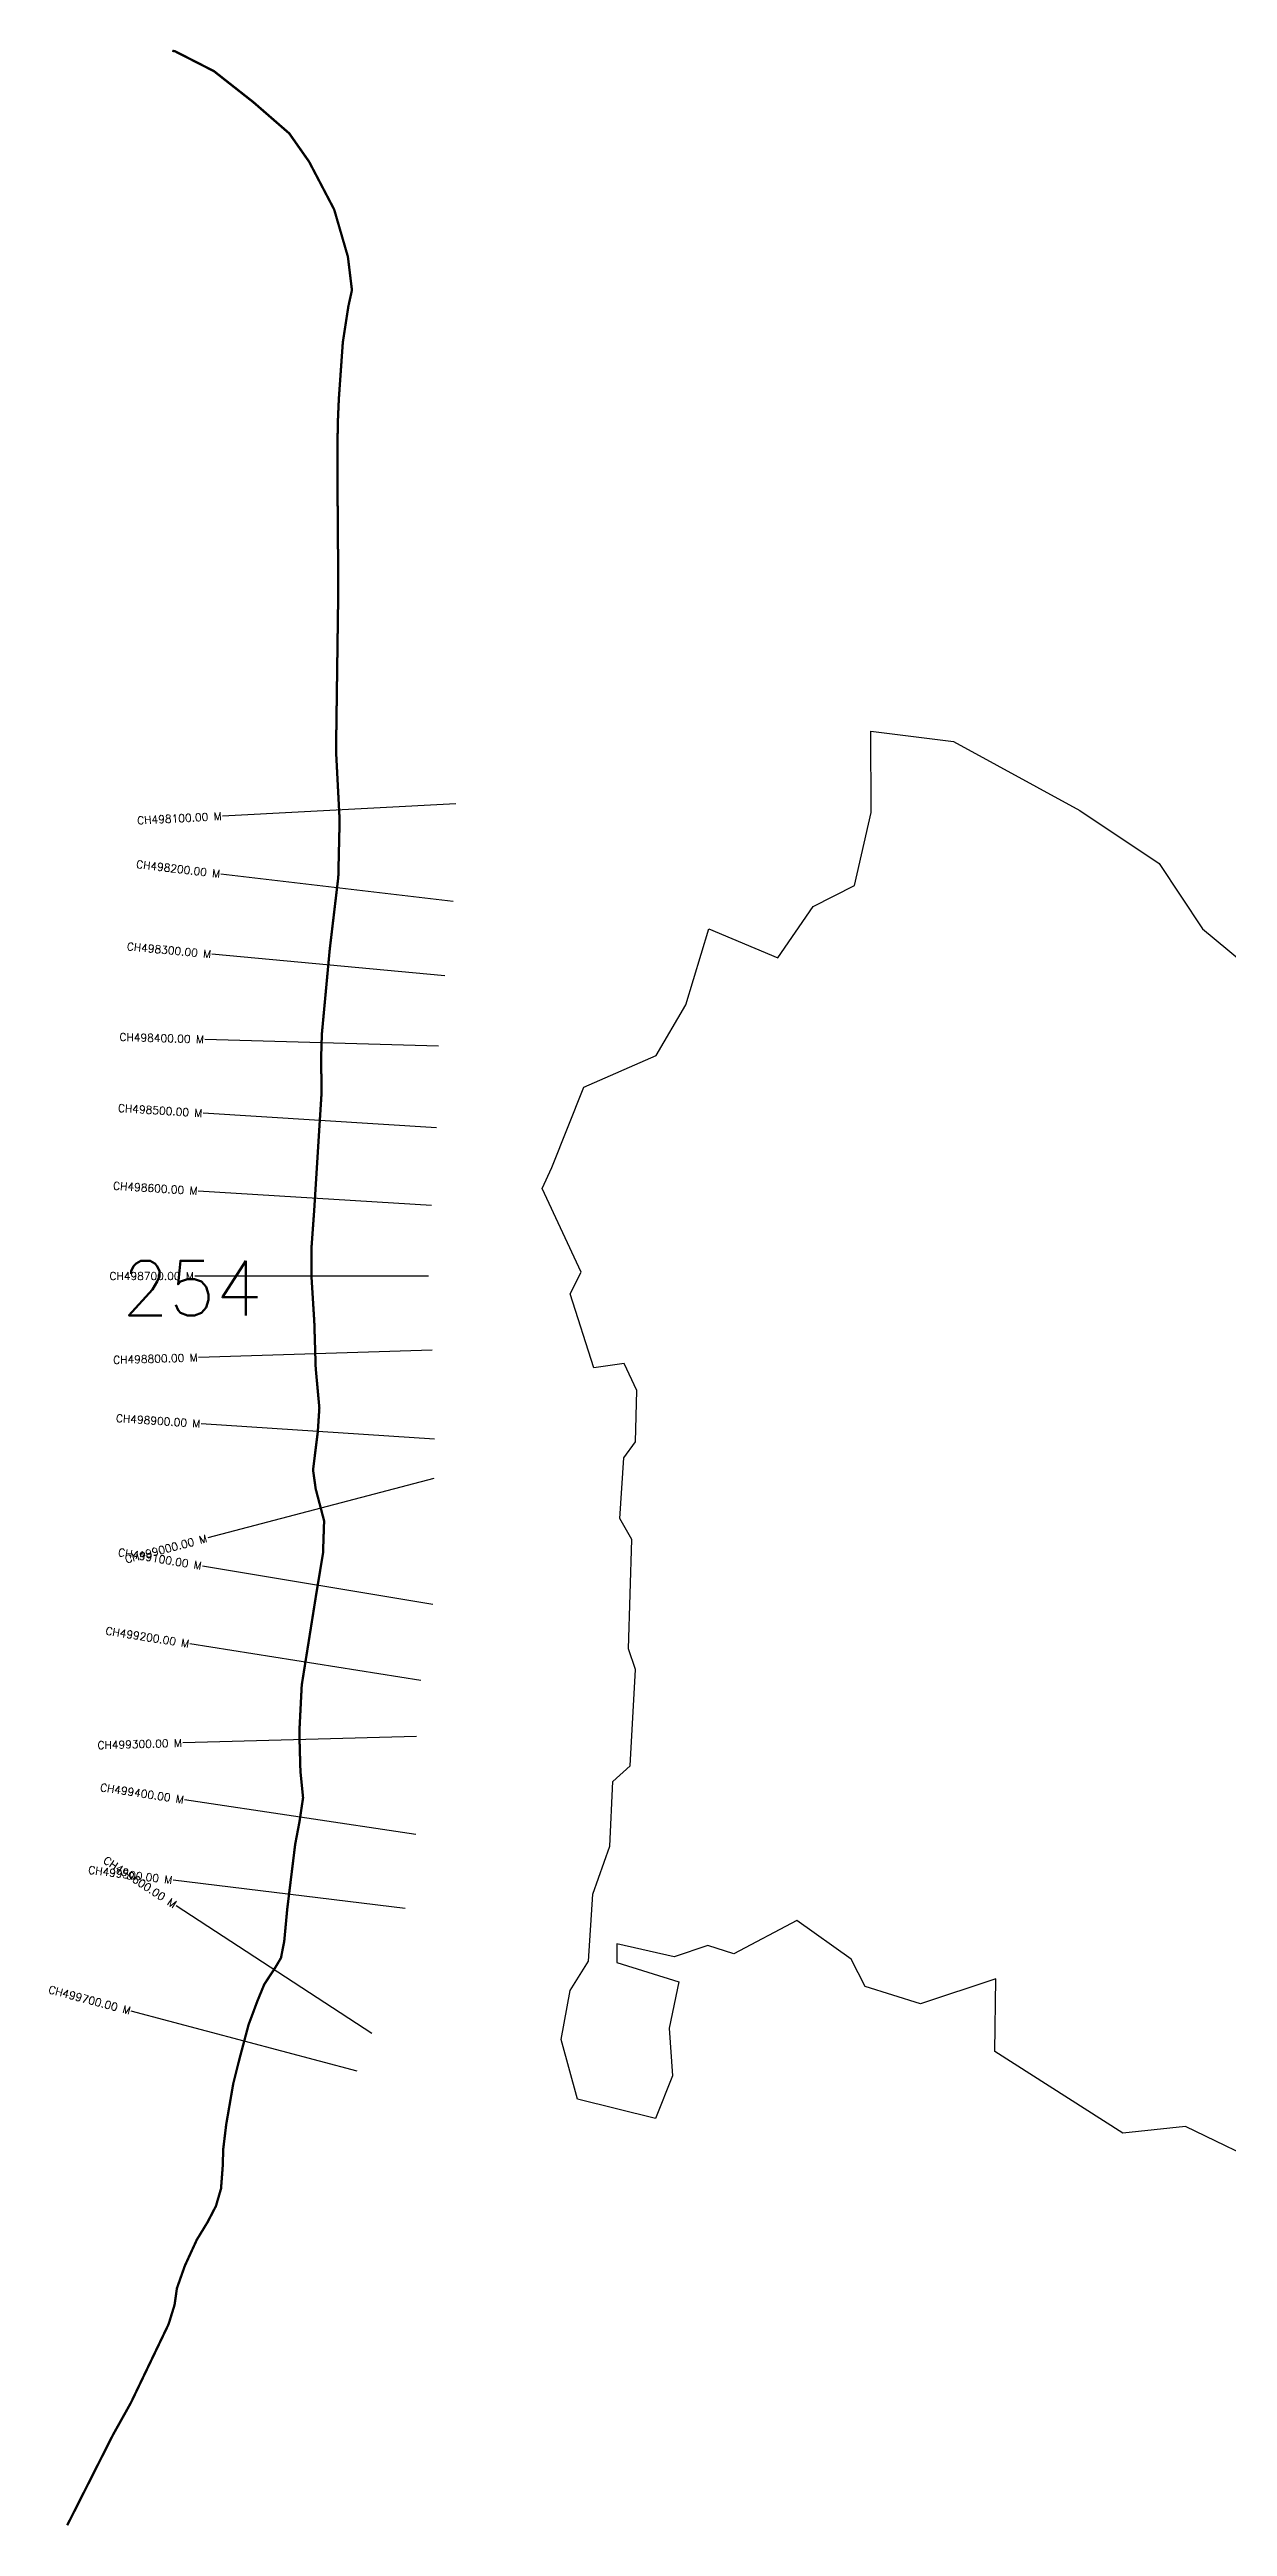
# Model space of a CAD drawing. Header units: metres. Extents: x 317534 to 320944, y 1885910 to 1889090.
# Drawn here: x 317534 to 319045, y 1885910 to 1889090 of the extents above; entities that cross this region are included whole.
import ezdxf
from ezdxf.enums import TextEntityAlignment as Align

# ---------------------------------------------------------------- set-up
doc = ezdxf.new("R2010")
doc.units = ezdxf.units.M
for name, color, linetype in [('CS', 134, 'Continuous'), ('CSMark', 6, 'Continuous'), ('NATURALLY PROTECTED', 3, 'Continuous'), ('village', 3, 'Continuous')]:
    doc.layers.add(name, color=color, linetype=linetype)
doc.styles.get("Standard").update_dxf_attribs({"font": 'simplex.shx'})

msp = doc.modelspace()

# ---------------------------------------------------------------- linework, layer by layer
at = {"layer": 'CS'}
for p, q in [((318055.3, 1888121.4), (317755.7, 1888105.9)), ((318051.8, 1887996.2), (317753.9, 1888031.4)), ((318041, 1887900.5), (317742.3, 1887928.4)), ((318033, 1887810.5), (317733.1, 1887819.1)), ((318030.5, 1887705.5), (317731.1, 1887724.2)), ((318024.2, 1887605.7), (317724.8, 1887624.4)), ((318020.3, 1887515.2), (317720.3, 1887515.2)), ((318024.8, 1887419.9), (317725, 1887410.8)), ((318027.8, 1887305.7), (317728.5, 1887325.7)), ((318027.1, 1887255.2), (317736.9, 1887179)), ((318027.1, 1887255.2), (317736.9, 1887179)), ((318026, 1887093.5), (317730.1, 1887142.9)), ((318010.4, 1886996), (317714.1, 1887043)), ((318004.7, 1886924), (317704.8, 1886915.9)), ((318003.9, 1886798.1), (317707.2, 1886842.7)), ((317990.2, 1886703.3), (317692.4, 1886739.7)), ((317947.4, 1886542.7), (317696.3, 1886706.9)), ((317928.7, 1886494.3), (317638.8, 1886571.6))]:
    msp.add_line(p, q, dxfattribs=at)
at = {"layer": 'NATURALLY PROTECTED', "const_width": 3, "flags": 128}
msp.add_lwpolyline([(317691.5, 1889088.4), (317695.2, 1889087.6), (317744.9, 1889062.2), (317795.7, 1889022.2), (317841.6, 1888982.2), (317867, 1888946), (317899.2, 1888884.6), (317916.8, 1888824), (317922, 1888781.1), (317917.4, 1888760.1), (317910.3, 1888714), (317905.2, 1888641.6), (317903.8, 1888609.5), (317903.3, 1888554.4), (317904.5, 1888398.7), (317901.6, 1888189.4), (317906.2, 1888100.7), (317904.5, 1888027.3), (317893.5, 1887934.5), (317883.4, 1887826), (317882.5, 1887796.1), (317883, 1887750), (317880, 1887702.8), (317873.5, 1887598.8), (317870.3, 1887554.5), (317870.3, 1887511.1), (317873.7, 1887456.3), (317875.5, 1887397.1), (317880.2, 1887345.9), (317878.2, 1887315.5), (317872.1, 1887266.3), (317875.5, 1887242), (317886.3, 1887200.9), (317884.9, 1887159.5), (317876.2, 1887107), (317867.4, 1887051.7), (317857.6, 1886990.2), (317854.5, 1886929.4), (317855.9, 1886879.4), (317859.3, 1886845.5), (317854.7, 1886814.7), (317849.2, 1886785.9), (317839, 1886702.9), (317835.1, 1886661), (317830.9, 1886639.7), (317823.2, 1886626.8), (317809.5, 1886605.9), (317800.9, 1886585), (317789.4, 1886554.2), (317777.4, 1886509.2), (317769.7, 1886478.4), (317760.7, 1886426.3), (317756.9, 1886394.9), (317756.1, 1886371), (317754, 1886343.6), (317747.5, 1886321.3), (317736.8, 1886300.7), (317722.9, 1886277.9), (317707.6, 1886244.6), (317697.4, 1886215.7), (317694.4, 1886194.4), (317686.7, 1886169.5), (317671.4, 1886137.6), (317638.3, 1886068.6), (317615.3, 1886027.4), (317558.4, 1885914.9), (317556.5, 1885911.4)], dxfattribs=at)
at = {"layer": 'village', "color": 6}
msp.add_polyline3d([(319106.7, 1886367.7, 0), (318991.8, 1886423.6, 0), (318911.3, 1886414.7, 0), (318747.1, 1886519.6, 0), (318748.5, 1886613, 0), (318651.8, 1886580.7, 0), (318580.6, 1886603.1, 0), (318562.5, 1886638.4, 0), (318493.1, 1886687.9, 0), (318412.1, 1886645, 0), (318378.8, 1886655.7, 0), (318335.4, 1886641.2, 0), (318262, 1886657.8, 0), (318262.1, 1886633.8, 0), (318341.7, 1886609, 0), (318329, 1886549.6, 0), (318333.2, 1886488.4, 0), (318311.6, 1886433.8, 0), (318211.6, 1886458.6, 0), (318190.6, 1886535.2, 0), (318202, 1886597.8, 0), (318225.6, 1886635.7, 0), (318231, 1886721.8, 0), (318252.8, 1886783.4, 0), (318256.8, 1886866.2, 0), (318279.2, 1886886.3, 0), (318285.9, 1887010.1, 0), (318276.7, 1887036.5, 0), (318281.3, 1887176.9, 0), (318265.8, 1887204.2, 0), (318270.8, 1887281.7, 0), (318286, 1887302.4, 0), (318287.4, 1887368.2, 0), (318271.4, 1887402.9, 0), (318232.3, 1887397.6, 0), (318201.9, 1887492.3, 0), (318216.3, 1887520.4, 0), (318166.3, 1887627.7, 0), (318178.6, 1887654.7, 0), (318219.4, 1887757.6, 0), (318312.2, 1887798.4, 0), (318350.6, 1887863.5, 0), (318380, 1887961, 0), (318468.4, 1887923.9, 0), (318513.8, 1887989.7, 0), (318566.9, 1888016.7, 0), (318588.3, 1888110.5, 0), (318588, 1888214.8, 0), (318693.9, 1888201.6, 0), (318855.9, 1888112.9, 0), (318957.9, 1888044.9, 0), (319013.7, 1887961.2, 0), (319063.6, 1887919.7, 0)], dxfattribs=at)

# ---------------------------------------------------------------- texts
at = {"insert": (317626.9, 1887534.8), "char_height": 70, "attachment_point": 1}
msp.add_mtext_dynamic_manual_height_columns('254', width=95.172, gutter_width=1, heights=[0], dxfattribs=at)
at = {"layer": 'CSMark'}
for s, rotation, p in [('CH498100.00 M', 2.9737, (317754.7, 1888105.8)), ('CH498200.00 M', 353.2595, (317752.9, 1888031.5)), ('CH498300.00 M', 354.6698, (317741.3, 1887928.5)), ('CH498400.00 M', 358.3644, (317732.1, 1887819.1)), ('CH498500.00 M', 356.4244, (317730.1, 1887724.3)), ('CH498600.00 M', 356.4244, (317723.8, 1887624.5)), ('CH498800.00 M', 1.7339, (317724, 1887410.8)), ('CH498900.00 M', 356.1779, (317727.5, 1887325.7)), ('CH499000.00 M', 14.6981, (317735.9, 1887178.8)), ('CH499000.00 M', 14.6981, (317735.9, 1887178.8)), ('CH499100.00 M', 350.5226, (317729.1, 1887143.1)), ('CH499100.00 M', 350.5226, (317729.1, 1887143.1)), ('CH499200.00 M', 350.9929, (317713.1, 1887043.1)), ('CH499300.00 M', 1.5537, (317703.8, 1886915.8)), ('CH499400.00 M', 351.4498, (317706.2, 1886842.9)), ('CH499500.00 M', 353.0264, (317691.4, 1886739.8)), ('CH499600.00 M', 326.8169, (317695.4, 1886707.4)), ('CH499700.00 M', 345.0847, (317637.8, 1886571.8))]:
    msp.add_text(s, height=10, rotation=rotation, dxfattribs=at).set_placement(p, align=Align.MIDDLE_RIGHT)
msp.add_text('CH498700.00 M', height=10, dxfattribs=at).set_placement((317719.3, 1887515.2), align=Align.MIDDLE_RIGHT)

doc.saveas('drawing.dxf')
